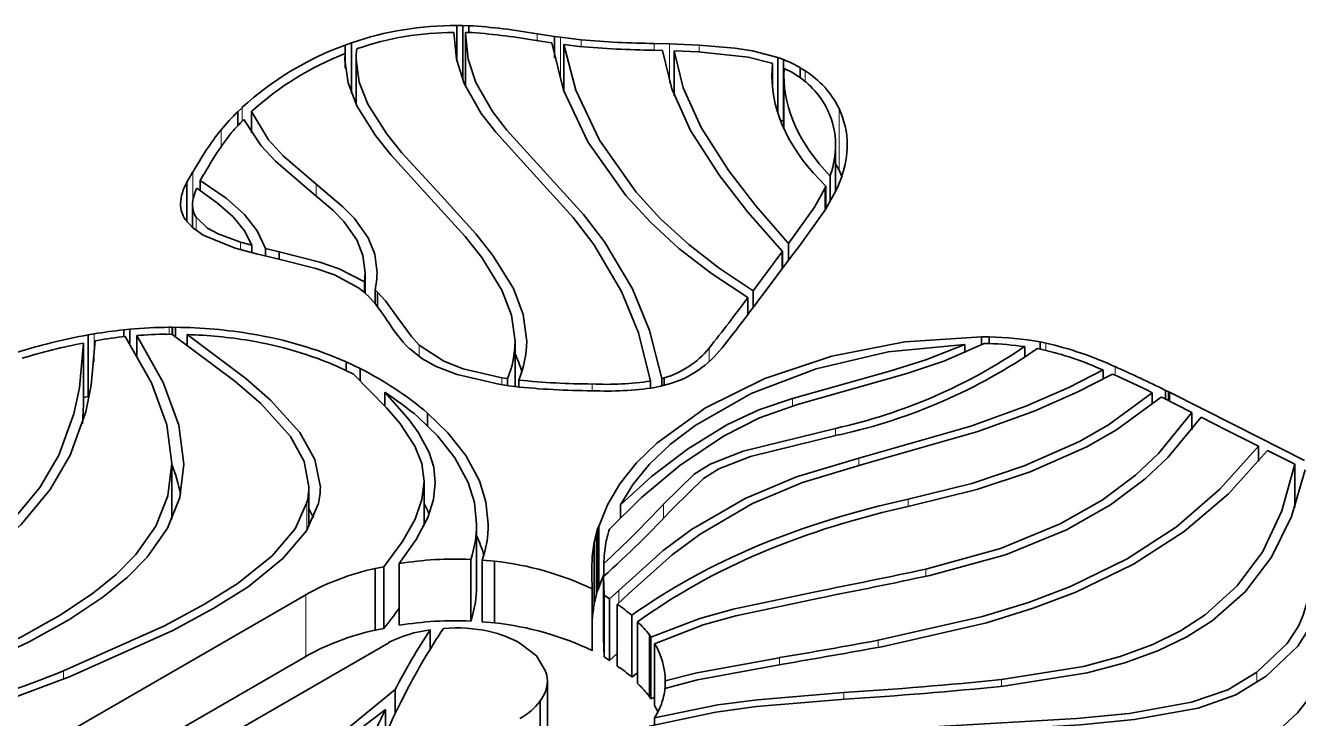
# Model space of a CAD drawing. Extents: x 145 to 857, y 42 to 790.
# Drawn here: x 713.95 to 722.38, y 627.24 to 631.83 of the extents above; entities that cross this region are included whole.
import ezdxf

# ---------------------------------------------------------------- set-up
doc = ezdxf.new("R2010")
doc.units = 0

msp = doc.modelspace()

# ---------------------------------------------------------------- linework, layer by layer
at = {"color": 7, "lineweight": 35, "ltscale": 0.000212097}
msp.add_line((716.7866, 631.7853), (716.7866, 631.7769), dxfattribs=at)
at = {"color": 7, "lineweight": 35, "ltscale": 0.000962928}
msp.add_line((716.8455, 631.8307), (716.8069, 631.8313), dxfattribs=at)
at = {"color": 7, "lineweight": 35, "ltscale": 0.005893}
msp.add_line((716.8069, 631.8313), (716.8069, 631.5956), dxfattribs=at)
at = {"color": 7, "lineweight": 35, "ltscale": 0.001023}
msp.add_line((716.8864, 631.8297), (716.8455, 631.8307), dxfattribs=at)
at = {"color": 7, "lineweight": 35, "ltscale": 0.008966}
msp.add_line((716.8455, 631.8307), (716.8455, 631.4721), dxfattribs=at)
at = {"color": 7, "lineweight": 35, "ltscale": 0.000433481}
msp.add_line((716.8638, 631.7857), (716.8811, 631.7853), dxfattribs=at)
at = {"color": 7, "lineweight": 35, "ltscale": 0.000164795}
msp.add_line((716.8638, 631.7791), (716.8638, 631.7857), dxfattribs=at)
at = {"color": 7, "lineweight": 35, "ltscale": 0.008746}
msp.add_line((716.8638, 631.7791), (716.8638, 631.4293), dxfattribs=at)
at = {"color": 7, "lineweight": 35, "ltscale": 0.001118}
msp.add_line((716.8864, 631.8297), (716.8864, 631.7849), dxfattribs=at)
at = {"color": 7, "lineweight": 35, "ltscale": 0.002914}
msp.add_line((717.4531, 631.7594), (717.3379, 631.777), dxfattribs=at)
at = {"color": 7, "lineweight": 13, "ltscale": 0.001152}
msp.add_line((717.3379, 631.777), (717.3379, 631.7309), dxfattribs=at)
at = {"color": 7, "lineweight": 35, "ltscale": 0.000979915}
msp.add_line((717.4919, 631.754), (717.4531, 631.7594), dxfattribs=at)
at = {"color": 7, "lineweight": 35, "ltscale": 0.003603}
msp.add_line((717.4531, 631.7594), (717.4531, 631.6153), dxfattribs=at)
at = {"color": 7, "lineweight": 35, "ltscale": 0.00348}
msp.add_line((717.6301, 631.7366), (717.4919, 631.754), dxfattribs=at)
at = {"color": 7, "lineweight": 13, "ltscale": 0.007141}
msp.add_line((717.4919, 631.754), (717.4919, 631.4683), dxfattribs=at)
at = {"color": 7, "lineweight": 35, "ltscale": 0.001064}
msp.add_line((716.1082, 631.7162), (716.0681, 631.7018), dxfattribs=at)
at = {"color": 7, "lineweight": 35, "ltscale": 0.003853}
msp.add_line((716.0681, 631.7018), (716.0681, 631.5477), dxfattribs=at)
at = {"color": 7, "lineweight": 35, "ltscale": 0.008353}
msp.add_line((716.1082, 631.7162), (716.1082, 631.3821), dxfattribs=at)
at = {"color": 7, "lineweight": 35, "ltscale": 9.21737e-05}
msp.add_line((716.1447, 631.677), (716.1481, 631.6782), dxfattribs=at)
at = {"color": 7, "lineweight": 35, "ltscale": 0.002944}
msp.add_line((717.3181, 631.734), (717.4344, 631.7162), dxfattribs=at)
at = {"color": 7, "lineweight": 35, "ltscale": 2.61188e-05}
msp.add_line((717.4344, 631.7162), (717.4355, 631.7161), dxfattribs=at)
at = {"color": 7, "lineweight": 35, "ltscale": 0.002556}
for p, q in [((717.515, 631.7056), (717.6165, 631.6927)), ((717.8688, 627.9998), (717.9438, 628.0692))]:
    msp.add_line(p, q, dxfattribs=at)
at = {"color": 7, "lineweight": 35, "ltscale": 0.007637}
msp.add_line((717.515, 631.7056), (717.515, 631.4001), dxfattribs=at)
at = {"color": 7, "lineweight": 13, "ltscale": 0.001128}
msp.add_line((717.6301, 631.7366), (717.6301, 631.6915), dxfattribs=at)
at = {"color": 7, "lineweight": 35, "ltscale": 0.00145}
msp.add_line((718.1101, 631.6675), (718.1681, 631.666), dxfattribs=at)
at = {"color": 7, "lineweight": 35, "ltscale": 0.002552}
msp.add_line((718.2155, 631.7092), (718.1134, 631.7119), dxfattribs=at)
at = {"color": 7, "lineweight": 13, "ltscale": 0.001112}
for p, q in [((718.1134, 631.7119), (718.1134, 631.6674)), ((718.4112, 631.7015), (718.4112, 631.657))]:
    msp.add_line(p, q, dxfattribs=at)
at = {"color": 7, "lineweight": 35, "ltscale": 0.004897}
msp.add_line((718.4112, 631.7015), (718.2155, 631.7092), dxfattribs=at)
at = {"color": 7, "lineweight": 13, "ltscale": 0.006424}
msp.add_line((718.2155, 631.7092), (718.2155, 631.4523), dxfattribs=at)
at = {"color": 7, "lineweight": 35, "ltscale": 0.001037}
msp.add_line((716.0667, 631.6456), (716.0651, 631.6042), dxfattribs=at)
at = {"color": 7, "lineweight": 35, "ltscale": 0.002025}
msp.add_line((716.0667, 631.6456), (716.0667, 631.5646), dxfattribs=at)
at = {"color": 7, "lineweight": 35, "ltscale": 0.00739}
msp.add_line((716.1396, 631.6052), (716.1396, 631.3096), dxfattribs=at)
at = {"color": 7, "lineweight": 35, "ltscale": 0.003957}
msp.add_line((718.2457, 631.6636), (718.4039, 631.6574), dxfattribs=at)
at = {"color": 7, "lineweight": 35, "ltscale": 0.007425}
msp.add_line((718.2457, 631.6636), (718.2457, 631.3666), dxfattribs=at)
at = {"color": 7, "lineweight": 35, "ltscale": 0.000130371}
msp.add_line((718.8911, 631.5815), (718.896, 631.5797), dxfattribs=at)
at = {"color": 7, "lineweight": 35, "ltscale": 0.001983}
msp.add_line((718.896, 631.5797), (718.892, 631.5004), dxfattribs=at)
at = {"color": 7, "lineweight": 35, "ltscale": 0.003955}
msp.add_line((718.896, 631.5797), (718.896, 631.4214), dxfattribs=at)
at = {"color": 7, "lineweight": 35, "ltscale": 0.001004}
msp.add_line((718.9693, 631.6052), (718.9316, 631.6192), dxfattribs=at)
at = {"color": 7, "lineweight": 35, "ltscale": 0.00919}
msp.add_line((718.9316, 631.6192), (718.9316, 631.2516), dxfattribs=at)
at = {"color": 7, "lineweight": 35, "ltscale": 0.010207}
for p, q in [((718.9693, 631.6052), (718.9693, 631.197)), ((714.3351, 629.7297), (714.3351, 629.3214)), ((716.9377, 628.53), (716.9377, 628.1218)), ((717.7363, 628.4931), (717.7363, 628.0848)), ((717.7451, 628.5132), (717.7451, 628.1049)), ((717.7457, 628.5141), (717.7457, 628.1058)), ((716.8988, 628.2974), (716.8988, 627.8891)), ((716.2657, 628.2379), (716.2657, 627.8296)), ((716.4258, 628.2693), (716.4258, 627.8611)), ((716.9752, 628.2921), (716.9752, 627.8838)), ((717.7775, 628.1841), (717.7775, 627.7759)), ((717.7033, 628.101), (717.7033, 627.6927)), ((717.7817, 628.0614), (717.7817, 627.6531)), ((717.8688, 627.9998), (717.8688, 627.5916)), ((718.0034, 627.8846), (718.0034, 627.4763)), ((718.082, 627.7977), (718.082, 627.3894)), ((718.0905, 627.7833), (718.0905, 627.3751)), ((718.1163, 627.7393), (718.1163, 627.3311)), ((717.4062, 627.494), (717.4062, 627.0858))]:
    msp.add_line(p, q, dxfattribs=at)
at = {"color": 7, "lineweight": 35, "ltscale": 0.001107}
msp.add_line((718.972, 631.5015), (718.9733, 631.5458), dxfattribs=at)
at = {"color": 7, "lineweight": 35, "ltscale": 0.008836}
msp.add_line((718.972, 631.5015), (718.972, 631.1481), dxfattribs=at)
at = {"color": 7, "lineweight": 35, "ltscale": 0.001412}
msp.add_line((718.9733, 631.5458), (719.0242, 631.5213), dxfattribs=at)
at = {"color": 7, "lineweight": 35, "ltscale": 0.000898174}
msp.add_line((719.0242, 631.5213), (719.0548, 631.5024), dxfattribs=at)
at = {"color": 7, "lineweight": 35, "ltscale": 5.41848e-05}
msp.add_line((719.0807, 631.5515), (719.0789, 631.5526), dxfattribs=at)
at = {"color": 7, "lineweight": 13, "ltscale": 0.001663}
msp.add_line((719.0789, 631.5526), (719.0789, 631.4861), dxfattribs=at)
at = {"color": 7, "lineweight": 35, "ltscale": 0.000941358}
msp.add_line((719.1128, 631.5317), (719.0807, 631.5515), dxfattribs=at)
at = {"color": 7, "lineweight": 35, "ltscale": 0.001668}
msp.add_line((719.0807, 631.5515), (719.0807, 631.4847), dxfattribs=at)
at = {"color": 7, "lineweight": 13, "ltscale": 0.001791}
msp.add_line((719.1128, 631.5317), (719.1128, 631.46), dxfattribs=at)
at = {"color": 7, "lineweight": 35, "ltscale": 0.000991822}
msp.add_line((715.3844, 631.2871), (715.3557, 631.2597), dxfattribs=at)
at = {"color": 7, "lineweight": 35, "ltscale": 0.002316}
msp.add_line((715.3557, 631.2597), (715.3557, 631.1671), dxfattribs=at)
at = {"color": 7, "lineweight": 13, "ltscale": 0.002245}
msp.add_line((715.3844, 631.2871), (715.3844, 631.1973), dxfattribs=at)
at = {"color": 7, "lineweight": 35, "ltscale": 0.000105826}
msp.add_line((715.4471, 631.2609), (715.4502, 631.2637), dxfattribs=at)
at = {"color": 7, "lineweight": 35, "ltscale": 0.003517}
msp.add_line((715.4471, 631.2609), (715.4471, 631.1202), dxfattribs=at)
at = {"color": 7, "lineweight": 13, "ltscale": 0.010207}
msp.add_line((719.3372, 631.2812), (719.3372, 630.8729), dxfattribs=at)
at = {"color": 7, "lineweight": 35, "ltscale": 0.000564884}
msp.add_line((718.9693, 631.197), (718.9481, 631.2048), dxfattribs=at)
at = {"color": 7, "lineweight": 13, "ltscale": 0.002791}
msp.add_line((715.246, 631.1408), (715.246, 631.0292), dxfattribs=at)
at = {"color": 7, "lineweight": 35, "ltscale": 0.007709}
msp.add_line((719.3141, 631.0423), (719.3141, 630.7339), dxfattribs=at)
at = {"color": 7, "lineweight": 35, "ltscale": 0.001229}
msp.add_line((719.3372, 630.8729), (719.3142, 630.9164), dxfattribs=at)
at = {"color": 7, "lineweight": 35, "ltscale": 0.001972}
msp.add_line((715.0597, 630.8619), (715.0198, 630.7939), dxfattribs=at)
at = {"color": 7, "lineweight": 13, "ltscale": 0.004626}
msp.add_line((715.0597, 630.8619), (715.0597, 630.6769), dxfattribs=at)
at = {"color": 7, "lineweight": 35, "ltscale": 0.001204}
msp.add_line((715.108, 630.806), (715.1323, 630.8476), dxfattribs=at)
at = {"color": 7, "lineweight": 35, "ltscale": 0.000266994}
msp.add_line((719.2811, 630.8446), (719.2774, 630.8346), dxfattribs=at)
at = {"color": 7, "lineweight": 35, "ltscale": 0.004265}
msp.add_line((719.2774, 630.8346), (719.2774, 630.664), dxfattribs=at)
at = {"color": 7, "lineweight": 13, "ltscale": 0.004352}
msp.add_line((719.2811, 630.8446), (719.2811, 630.6705), dxfattribs=at)
at = {"color": 7, "lineweight": 35, "ltscale": 0.001753}
for p, q in [((719.3322, 630.7709), (719.3568, 630.8365)), ((715.0214, 629.7857), (715.0214, 629.7156))]:
    msp.add_line(p, q, dxfattribs=at)
at = {"color": 7, "lineweight": 35, "ltscale": 0.001148}
msp.add_line((719.3552, 630.8307), (719.3372, 630.8729), dxfattribs=at)
at = {"color": 7, "lineweight": 35, "ltscale": 0.006575}
msp.add_line((715.0198, 630.7939), (715.0198, 630.5309), dxfattribs=at)
at = {"color": 7, "lineweight": 35, "ltscale": 0.0017}
msp.add_line((715.108, 630.806), (715.108, 630.738), dxfattribs=at)
at = {"color": 7, "lineweight": 13, "ltscale": 0.001917}
msp.add_line((715.8753, 630.7803), (715.8753, 630.7037), dxfattribs=at)
at = {"color": 7, "lineweight": 35, "ltscale": 0.000403332}
msp.add_line((719.2504, 630.7667), (719.2433, 630.7522), dxfattribs=at)
at = {"color": 7, "lineweight": 13, "ltscale": 0.00361}
msp.add_line((719.2433, 630.7522), (719.2433, 630.6078), dxfattribs=at)
at = {"color": 7, "lineweight": 35, "ltscale": 0.003694}
msp.add_line((719.2504, 630.7667), (719.2504, 630.619), dxfattribs=at)
at = {"color": 7, "lineweight": 35, "ltscale": 0.000842867}
msp.add_line((719.3176, 630.7405), (719.3322, 630.7709), dxfattribs=at)
at = {"color": 7, "lineweight": 35, "ltscale": 0.003763}
msp.add_line((715.0568, 630.6434), (715.0568, 630.4929), dxfattribs=at)
at = {"color": 7, "lineweight": 13, "ltscale": 0.002219}
msp.add_line((715.08, 630.5631), (715.08, 630.4744), dxfattribs=at)
at = {"color": 7, "lineweight": 35, "ltscale": 0.003669}
msp.add_line((715.3386, 630.3577), (715.4805, 630.3204), dxfattribs=at)
at = {"color": 7, "lineweight": 35, "ltscale": 0.001979}
msp.add_line((715.4499, 630.3773), (715.3734, 630.3975), dxfattribs=at)
at = {"color": 7, "lineweight": 13, "ltscale": 0.001239}
for p, q in [((715.3734, 630.3975), (715.3734, 630.3479)), ((719.0291, 629.3627), (719.0291, 629.3132))]:
    msp.add_line(p, q, dxfattribs=at)
at = {"color": 7, "lineweight": 35, "ltscale": 0.001237}
msp.add_line((715.4499, 630.3773), (715.4499, 630.3278), dxfattribs=at)
at = {"color": 7, "lineweight": 35, "ltscale": 0.00311}
msp.add_line((715.4805, 630.3204), (715.6017, 630.2922), dxfattribs=at)
at = {"color": 7, "lineweight": 35, "ltscale": 0.002348}
msp.add_line((715.6302, 630.3334), (715.5388, 630.3548), dxfattribs=at)
at = {"color": 7, "lineweight": 35, "ltscale": 0.001199}
msp.add_line((715.5388, 630.3548), (715.5388, 630.3068), dxfattribs=at)
at = {"color": 7, "lineweight": 35, "ltscale": 0.001193}
for p, q in [((715.6302, 630.3334), (715.6302, 630.2856)), ((718.116, 627.2497), (718.116, 627.202))]:
    msp.add_line(p, q, dxfattribs=at)
at = {"color": 7, "lineweight": 35, "ltscale": 0.007972}
msp.add_line((718.9589, 630.3312), (718.7678, 630.0759), dxfattribs=at)
at = {"color": 7, "lineweight": 35, "ltscale": 0.000142529}
msp.add_line((718.9624, 630.3357), (718.9589, 630.3312), dxfattribs=at)
at = {"color": 7, "lineweight": 13, "ltscale": 0.002783}
msp.add_line((718.9589, 630.3312), (718.9589, 630.2198), dxfattribs=at)
at = {"color": 7, "lineweight": 35, "ltscale": 0.002782}
msp.add_line((718.9624, 630.3357), (718.9624, 630.2244), dxfattribs=at)
at = {"color": 7, "lineweight": 35, "ltscale": 0.00278}
msp.add_line((719.0021, 630.3883), (719.0021, 630.2771), dxfattribs=at)
at = {"color": 7, "lineweight": 35, "ltscale": 0.00168}
msp.add_line((719.0295, 630.3134), (719.0699, 630.3671), dxfattribs=at)
at = {"color": 7, "lineweight": 35, "ltscale": 0.008692}
msp.add_line((718.8212, 630.035), (719.0295, 630.3134), dxfattribs=at)
at = {"color": 7, "lineweight": 35, "ltscale": 0.001529}
msp.add_line((716.1993, 630.1952), (716.1957, 630.1342), dxfattribs=at)
at = {"color": 7, "lineweight": 35, "ltscale": 0.003416}
msp.add_line((716.1993, 630.1952), (716.1993, 630.0585), dxfattribs=at)
at = {"color": 7, "lineweight": 35, "ltscale": 0.000906822}
msp.add_line((716.1549, 630.0951), (716.1835, 630.0728), dxfattribs=at)
at = {"color": 7, "lineweight": 35, "ltscale": 0.001094}
msp.add_line((716.1835, 630.0728), (716.2159, 630.0434), dxfattribs=at)
at = {"color": 7, "lineweight": 35, "ltscale": 0.00181}
msp.add_line((716.1957, 630.1342), (716.1957, 630.0618), dxfattribs=at)
at = {"color": 7, "lineweight": 35, "ltscale": 0.000508795}
msp.add_line((716.2814, 630.0668), (716.2663, 630.0805), dxfattribs=at)
at = {"color": 7, "lineweight": 35, "ltscale": 0.002303}
msp.add_line((716.2663, 630.0805), (716.2663, 629.9884), dxfattribs=at)
at = {"color": 7, "lineweight": 35, "ltscale": 0.002435}
msp.add_line((716.2814, 630.0668), (716.2814, 629.9694), dxfattribs=at)
at = {"color": 7, "lineweight": 35, "ltscale": 0.002797}
msp.add_line((718.7678, 630.0759), (718.7678, 629.9641), dxfattribs=at)
at = {"color": 7, "lineweight": 35, "ltscale": 0.002792}
msp.add_line((718.734, 630.0309), (718.734, 629.9192), dxfattribs=at)
at = {"color": 7, "lineweight": 35, "ltscale": 0.000686344}
msp.add_line((718.8046, 630.0131), (718.8212, 630.035), dxfattribs=at)
at = {"color": 7, "lineweight": 35, "ltscale": 0.001001}
msp.add_line((714.6406, 629.8205), (714.6007, 629.8167), dxfattribs=at)
at = {"color": 7, "lineweight": 35, "ltscale": 0.001132}
msp.add_line((714.6007, 629.8167), (714.6007, 629.7714), dxfattribs=at)
at = {"color": 7, "lineweight": 35, "ltscale": 0.002354}
msp.add_line((714.6406, 629.8205), (714.6406, 629.7263), dxfattribs=at)
at = {"color": 7, "lineweight": 35, "ltscale": 0.000505075}
msp.add_line((714.9214, 629.8336), (714.9012, 629.8334), dxfattribs=at)
at = {"color": 7, "lineweight": 13, "ltscale": 0.00118}
msp.add_line((714.9012, 629.8334), (714.9012, 629.7863), dxfattribs=at)
at = {"color": 7, "lineweight": 35, "ltscale": 5.09972e-05}
msp.add_line((714.923, 629.8323), (714.9214, 629.8336), dxfattribs=at)
at = {"color": 7, "lineweight": 35, "ltscale": 0.001172}
for p, q in [((714.9214, 629.8336), (714.9214, 629.7867)), ((718.1382, 627.2896), (718.1163, 627.3311))]:
    msp.add_line(p, q, dxfattribs=at)
at = {"color": 7, "lineweight": 35, "ltscale": 0.000536732}
msp.add_line((714.9445, 629.8337), (714.923, 629.8323), dxfattribs=at)
at = {"color": 7, "lineweight": 35, "ltscale": 0.001166}
msp.add_line((714.923, 629.8323), (714.923, 629.7856), dxfattribs=at)
at = {"color": 7, "lineweight": 35, "ltscale": 0.001582}
msp.add_line((714.9445, 629.8337), (714.9445, 629.7704), dxfattribs=at)
at = {"color": 7, "lineweight": 35, "ltscale": 0.000995137}
msp.add_line((714.4043, 629.7899), (714.3651, 629.7832), dxfattribs=at)
at = {"color": 7, "lineweight": 35, "ltscale": 0.010205}
for p, q in [((714.3651, 629.7832), (714.3651, 629.375)), ((717.7169, 628.4102), (717.7169, 628.002)), ((716.3241, 628.2493), (716.3241, 627.8411)), ((717.0562, 628.2864), (717.0562, 627.8782)), ((717.8173, 628.0362), (717.8173, 627.628)), ((717.9648, 627.9272), (717.9648, 627.519)), ((717.3588, 627.3607), (717.3588, 626.9525))]:
    msp.add_line(p, q, dxfattribs=at)
at = {"color": 7, "lineweight": 13, "ltscale": 0.004607}
msp.add_line((714.4043, 629.7899), (714.4043, 629.6056), dxfattribs=at)
at = {"color": 7, "lineweight": 35, "ltscale": 0.000331126}
msp.add_line((714.4129, 629.7451), (714.426, 629.7473), dxfattribs=at)
at = {"color": 7, "lineweight": 35, "ltscale": 0.003267}
msp.add_line((714.6885, 629.7786), (714.6885, 629.6479), dxfattribs=at)
at = {"color": 7, "lineweight": 35, "ltscale": 0.000136785}
msp.add_line((714.8822, 629.7887), (714.8865, 629.7853), dxfattribs=at)
at = {"color": 7, "lineweight": 35, "ltscale": 0.000844075}
msp.add_line((714.8865, 629.7853), (714.9202, 629.7875), dxfattribs=at)
at = {"color": 7, "lineweight": 35, "ltscale": 0.007494}
msp.add_line((717.1918, 629.7413), (717.1918, 629.4416), dxfattribs=at)
at = {"color": 7, "lineweight": 35, "ltscale": 0.001276}
msp.add_line((720.3313, 629.77), (720.2803, 629.7706), dxfattribs=at)
at = {"color": 7, "lineweight": 35, "ltscale": 0.001357}
msp.add_line((720.2803, 629.7706), (720.2803, 629.7163), dxfattribs=at)
at = {"color": 7, "lineweight": 35, "ltscale": 0.000762994}
msp.add_line((720.2985, 629.726), (720.329, 629.7256), dxfattribs=at)
at = {"color": 7, "lineweight": 35, "ltscale": 0.001111}
msp.add_line((720.3313, 629.77), (720.3313, 629.7255), dxfattribs=at)
at = {"color": 7, "lineweight": 35, "ltscale": 0.000998686}
msp.add_line((720.7072, 629.7281), (720.6681, 629.7365), dxfattribs=at)
at = {"color": 7, "lineweight": 35, "ltscale": 0.001183}
msp.add_line((720.6681, 629.7365), (720.6681, 629.6892), dxfattribs=at)
at = {"color": 7, "lineweight": 13, "ltscale": 0.001189}
for p, q in [((720.7072, 629.7281), (720.7072, 629.6806)), ((719.3141, 629.1644), (719.3141, 629.1168)), ((719.9122, 628.2335), (719.9122, 628.1859))]:
    msp.add_line(p, q, dxfattribs=at)
at = {"color": 7, "lineweight": 13, "ltscale": 0.001907}
msp.add_line((716.5579, 629.7156), (716.5579, 629.6393), dxfattribs=at)
at = {"color": 7, "lineweight": 13, "ltscale": 0.002248}
msp.add_line((718.4763, 629.6952), (718.4763, 629.6053), dxfattribs=at)
at = {"color": 7, "lineweight": 35, "ltscale": 0.001404}
msp.add_line((720.169, 629.7197), (720.169, 629.6636), dxfattribs=at)
at = {"color": 7, "lineweight": 35, "ltscale": 0.001703}
msp.add_line((720.5665, 629.7056), (720.5665, 629.6375), dxfattribs=at)
at = {"color": 7, "lineweight": 35, "ltscale": 0.000752722}
msp.add_line((720.6509, 629.6929), (720.6804, 629.6865), dxfattribs=at)
at = {"color": 7, "lineweight": 35, "ltscale": 0.002563}
msp.add_line((716.0252, 629.5704), (716.1179, 629.5266), dxfattribs=at)
at = {"color": 7, "lineweight": 35, "ltscale": 0.002598}
msp.add_line((716.1671, 629.5607), (716.0732, 629.6052), dxfattribs=at)
at = {"color": 7, "lineweight": 35, "ltscale": 0.001437}
msp.add_line((716.0732, 629.6052), (716.0732, 629.5477), dxfattribs=at)
at = {"color": 7, "lineweight": 35, "ltscale": 0.002022}
msp.add_line((716.1671, 629.5607), (716.1671, 629.4798), dxfattribs=at)
at = {"color": 7, "lineweight": 13, "ltscale": 0.001416}
msp.add_line((721.1649, 629.5733), (721.1649, 629.5167), dxfattribs=at)
at = {"color": 7, "lineweight": 35, "ltscale": 0.000140265}
msp.add_line((716.1179, 629.5266), (716.1227, 629.5237), dxfattribs=at)
at = {"color": 7, "lineweight": 35, "ltscale": 0.000949921}
msp.add_line((717.1417, 629.4937), (717.1041, 629.4991), dxfattribs=at)
at = {"color": 7, "lineweight": 13, "ltscale": 0.001151}
msp.add_line((717.1041, 629.4991), (717.1041, 629.4531), dxfattribs=at)
at = {"color": 7, "lineweight": 35, "ltscale": 0.001147}
msp.add_line((717.1417, 629.4937), (717.1417, 629.4478), dxfattribs=at)
at = {"color": 7, "lineweight": 35, "ltscale": 0.001135}
msp.add_line((717.2168, 629.4844), (717.2168, 629.439), dxfattribs=at)
at = {"color": 7, "lineweight": 35, "ltscale": 0.001146}
msp.add_line((718.0893, 629.4778), (718.0893, 629.4319), dxfattribs=at)
at = {"color": 7, "lineweight": 35, "ltscale": 0.000416364}
msp.add_line((718.1794, 629.4983), (718.1633, 629.4941), dxfattribs=at)
at = {"color": 7, "lineweight": 35, "ltscale": 0.001222}
msp.add_line((718.1633, 629.4941), (718.1633, 629.4452), dxfattribs=at)
at = {"color": 7, "lineweight": 35, "ltscale": 0.001227}
msp.add_line((718.1794, 629.4983), (718.1794, 629.4492), dxfattribs=at)
at = {"color": 7, "lineweight": 35, "ltscale": 0.001526}
msp.add_line((721.0848, 629.5514), (721.0848, 629.4904), dxfattribs=at)
at = {"color": 7, "lineweight": 35, "ltscale": 0.002251}
msp.add_line((716.3301, 629.4033), (716.3301, 629.3132), dxfattribs=at)
at = {"color": 7, "lineweight": 35, "ltscale": 0.001702}
msp.add_line((717.0836, 629.4563), (717.1509, 629.4465), dxfattribs=at)
at = {"color": 7, "lineweight": 35, "ltscale": 0.000931551}
msp.add_line((717.1509, 629.4465), (717.1879, 629.442), dxfattribs=at)
at = {"color": 7, "lineweight": 13, "ltscale": 0.001115}
for p, q in [((717.7034, 629.4578), (717.7034, 629.4131)), ((719.3679, 627.4156), (719.3679, 627.371))]:
    msp.add_line(p, q, dxfattribs=at)
at = {"color": 7, "lineweight": 35, "ltscale": 0.001}
msp.add_line((718.1168, 629.436), (718.1561, 629.4435), dxfattribs=at)
at = {"color": 7, "lineweight": 35, "ltscale": 0.001521}
msp.add_line((718.1561, 629.4435), (718.215, 629.4589), dxfattribs=at)
at = {"color": 7, "lineweight": 35, "ltscale": 0.001932}
msp.add_line((721.4113, 629.4008), (721.4113, 629.3235), dxfattribs=at)
at = {"color": 7, "lineweight": 35, "ltscale": 0.000582784}
msp.add_line((721.5203, 629.4059), (721.4994, 629.4162), dxfattribs=at)
at = {"color": 7, "lineweight": 35, "ltscale": 0.001466}
msp.add_line((721.4994, 629.4162), (721.4994, 629.3575), dxfattribs=at)
at = {"color": 7, "lineweight": 35, "ltscale": 0.000139691}
msp.add_line((721.5246, 629.4035), (721.5194, 629.4056), dxfattribs=at)
at = {"color": 7, "lineweight": 35, "ltscale": 0.001451}
msp.add_line((721.5194, 629.4056), (721.5194, 629.3475), dxfattribs=at)
at = {"color": 7, "lineweight": 35, "ltscale": 0.01215}
msp.add_line((721.9587, 629.1849), (721.5246, 629.4035), dxfattribs=at)
at = {"color": 7, "lineweight": 35, "ltscale": 0.001465}
msp.add_line((721.5246, 629.4035), (721.5246, 629.3449), dxfattribs=at)
at = {"color": 7, "lineweight": 35, "ltscale": 0.00316}
msp.add_line((714.3351, 629.3214), (714.3273, 629.1953), dxfattribs=at)
at = {"color": 7, "lineweight": 35, "ltscale": 0.000761689}
msp.add_line((714.3651, 629.375), (714.3351, 629.3695), dxfattribs=at)
at = {"color": 7, "lineweight": 35, "ltscale": 0.000229846}
msp.add_line((721.4697, 629.3713), (721.4783, 629.368), dxfattribs=at)
at = {"color": 7, "lineweight": 35, "ltscale": 0.005451}
msp.add_line((721.4783, 629.368), (721.673, 629.2699), dxfattribs=at)
at = {"color": 7, "lineweight": 35, "ltscale": 0.002074}
msp.add_line((716.613, 629.2654), (716.613, 629.1824), dxfattribs=at)
at = {"color": 7, "lineweight": 35, "ltscale": 0.00285}
msp.add_line((721.673, 629.2699), (721.673, 629.1559), dxfattribs=at)
at = {"color": 7, "lineweight": 35, "ltscale": 0.004865}
msp.add_line((721.734, 629.2392), (721.9078, 629.1516), dxfattribs=at)
at = {"color": 7, "lineweight": 35, "ltscale": 0.005773}
msp.add_line((721.9078, 629.1516), (722.114, 629.0477), dxfattribs=at)
at = {"color": 7, "lineweight": 35, "ltscale": 0.012901}
msp.add_line((722.4196, 628.9529), (721.9587, 629.1849), dxfattribs=at)
at = {"color": 7, "lineweight": 13, "ltscale": 0.001213}
msp.add_line((719.4681, 628.9683), (719.4681, 628.9198), dxfattribs=at)
at = {"color": 7, "lineweight": 35, "ltscale": 0.002582}
msp.add_line((722.114, 629.0477), (722.114, 628.9445), dxfattribs=at)
at = {"color": 7, "lineweight": 35, "ltscale": 0.005043}
msp.add_line((722.1738, 629.0176), (722.3539, 628.9269), dxfattribs=at)
at = {"color": 7, "lineweight": 35, "ltscale": 0.009224}
msp.add_line((714.9206, 628.9326), (714.9206, 628.5636), dxfattribs=at)
at = {"color": 7, "lineweight": 35, "ltscale": 0.007172}
msp.add_line((722.3539, 628.9269), (722.3539, 628.6401), dxfattribs=at)
at = {"color": 7, "lineweight": 35, "ltscale": 0.007262}
msp.add_line((716.5901, 628.8129), (716.5901, 628.5225), dxfattribs=at)
at = {"color": 7, "lineweight": 35, "ltscale": 0.00663}
msp.add_line((715.8264, 628.7779), (715.8264, 628.5127), dxfattribs=at)
at = {"color": 7, "lineweight": 13, "ltscale": 0.004552}
msp.add_line((715.8141, 628.6744), (715.8141, 628.4924), dxfattribs=at)
at = {"color": 7, "lineweight": 35, "ltscale": 0.001745}
msp.add_line((715.8575, 628.5728), (715.8264, 628.6353), dxfattribs=at)
at = {"color": 7, "lineweight": 35, "ltscale": 0.00218}
msp.add_line((717.8894, 628.6588), (717.8894, 628.5716), dxfattribs=at)
at = {"color": 7, "lineweight": 13, "ltscale": 0.002321}
msp.add_line((718.1748, 628.6624), (718.1748, 628.5696), dxfattribs=at)
at = {"color": 7, "lineweight": 13, "ltscale": 0.001192}
msp.add_line((719.7947, 628.6951), (719.7947, 628.6474), dxfattribs=at)
at = {"color": 7, "lineweight": 35, "ltscale": 0.001433}
for p, q in [((717.7295, 628.4661), (717.7169, 628.4102)), ((717.7295, 628.0579), (717.7169, 628.002))]:
    msp.add_line(p, q, dxfattribs=at)
at = {"color": 7, "lineweight": 35, "ltscale": 0.000697233}
msp.add_line((717.7363, 628.4931), (717.7295, 628.4661), dxfattribs=at)
at = {"color": 7, "lineweight": 13, "ltscale": 0.010205}
for p, q in [((717.7295, 628.4661), (717.7295, 628.0579)), ((715.8058, 628.063), (715.8058, 627.6548))]:
    msp.add_line(p, q, dxfattribs=at)
at = {"color": 7, "lineweight": 35, "ltscale": 0.000547384}
for p, q in [((717.7451, 628.5132), (717.7363, 628.4931)), ((717.7451, 628.1049), (717.7363, 628.0848))]:
    msp.add_line(p, q, dxfattribs=at)
at = {"color": 7, "lineweight": 35, "ltscale": 2.75082e-05}
msp.add_line((717.7457, 628.5141), (717.7451, 628.5132), dxfattribs=at)
at = {"color": 7, "lineweight": 35, "ltscale": 0.000703152}
msp.add_line((717.8056, 628.4594), (717.8124, 628.4867), dxfattribs=at)
at = {"color": 7, "lineweight": 35, "ltscale": 0.000269113}
msp.add_line((717.8124, 628.4867), (717.8168, 628.4965), dxfattribs=at)
at = {"color": 7, "lineweight": 35, "ltscale": 0.001488}
for p, q in [((716.3241, 628.2493), (716.2657, 628.2379)), ((716.3241, 627.8411), (716.2657, 627.8296))]:
    msp.add_line(p, q, dxfattribs=at)
at = {"color": 7, "lineweight": 35, "ltscale": 0.00203}
for p, q in [((717.0562, 628.2864), (716.9752, 628.2921)), ((717.0562, 627.8782), (716.9752, 627.8838))]:
    msp.add_line(p, q, dxfattribs=at)
at = {"color": 7, "lineweight": 35, "ltscale": 0.000421154}
msp.add_line((717.6999, 628.2128), (717.7, 628.1959), dxfattribs=at)
at = {"color": 7, "lineweight": 35, "ltscale": 0.002092}
msp.add_line((717.7792, 628.2693), (717.7792, 628.1857), dxfattribs=at)
at = {"color": 7, "lineweight": 35, "ltscale": 0.002374}
msp.add_line((717.7, 628.1959), (717.7033, 628.101), dxfattribs=at)
at = {"color": 7, "lineweight": 35, "ltscale": 0.00307}
for p, q in [((717.7817, 628.0614), (717.7775, 628.1841)), ((717.7817, 627.6531), (717.7775, 627.7759))]:
    msp.add_line(p, q, dxfattribs=at)
at = {"color": 7, "lineweight": 35, "ltscale": 0.061499}
for p, q in [((715.8058, 628.063), (713.6755, 626.8331)), ((715.8058, 627.6548), (713.6755, 626.4248))]:
    msp.add_line(p, q, dxfattribs=at)
at = {"color": 7, "lineweight": 35, "ltscale": 0.000695754}
msp.add_line((717.7363, 628.0848), (717.7295, 628.0579), dxfattribs=at)
at = {"color": 7, "lineweight": 35, "ltscale": 0.00109}
msp.add_line((717.8173, 628.0362), (717.7817, 628.0614), dxfattribs=at)
at = {"color": 7, "lineweight": 35, "ltscale": 0.002066}
msp.add_line((717.8781, 628.0922), (717.8173, 628.0362), dxfattribs=at)
at = {"color": 7, "lineweight": 13, "ltscale": 0.002097}
msp.add_line((717.8781, 628.0922), (717.8781, 628.0084), dxfattribs=at)
at = {"color": 7, "lineweight": 35, "ltscale": 0.00322}
msp.add_line((716.6293, 627.8311), (716.6293, 627.7023), dxfattribs=at)
at = {"color": 7, "lineweight": 35, "ltscale": 0.000415838}
for p, q in [((718.0905, 627.7833), (718.082, 627.7977)), ((718.0905, 627.3751), (718.082, 627.3894))]:
    msp.add_line(p, q, dxfattribs=at)
at = {"color": 7, "lineweight": 35, "ltscale": 0.0615}
msp.add_line((714.2249, 626.5159), (716.3553, 627.7458), dxfattribs=at)
at = {"color": 7, "lineweight": 13, "ltscale": 0.001163}
msp.add_line((719.596, 627.762), (719.596, 627.7155), dxfattribs=at)
at = {"color": 7, "lineweight": 35, "ltscale": 0.001089}
msp.add_line((717.8173, 627.628), (717.7817, 627.6531), dxfattribs=at)
at = {"color": 7, "lineweight": 35, "ltscale": 0.001734}
msp.add_line((717.8684, 627.6749), (717.8173, 627.628), dxfattribs=at)
at = {"color": 7, "lineweight": 13, "ltscale": 0.001161}
msp.add_line((718.9436, 627.647), (718.9436, 627.6005), dxfattribs=at)
at = {"color": 7, "lineweight": 13, "ltscale": 0.001341}
msp.add_line((714.2015, 627.5594), (714.2015, 627.5057), dxfattribs=at)
at = {"color": 7, "lineweight": 35, "ltscale": 0.00118}
msp.add_line((718.0034, 627.5461), (717.9648, 627.519), dxfattribs=at)
at = {"color": 7, "lineweight": 13, "ltscale": 0.001775}
msp.add_line((722.104, 627.5507), (722.104, 627.4797), dxfattribs=at)
at = {"color": 7, "lineweight": 35, "ltscale": 0.001248}
msp.add_line((718.1859, 627.4935), (718.1859, 627.4435), dxfattribs=at)
at = {"color": 7, "lineweight": 13, "ltscale": 0.001123}
msp.add_line((720.4138, 627.502), (720.4138, 627.457), dxfattribs=at)
at = {"color": 7, "lineweight": 35, "ltscale": 0.003993}
msp.add_line((716.3984, 627.4363), (716.3984, 627.2766), dxfattribs=at)
at = {"color": 7, "lineweight": 35, "ltscale": 0.001911}
msp.add_line((716.4363, 627.3535), (716.471, 627.4216), dxfattribs=at)
at = {"color": 7, "lineweight": 35, "ltscale": 0.000704477}
msp.add_line((718.1163, 627.3864), (718.0905, 627.3751), dxfattribs=at)
at = {"color": 7, "lineweight": 35, "ltscale": 0.004189}
msp.add_line((716.3341, 627.3049), (716.3341, 627.1373), dxfattribs=at)
at = {"color": 7, "lineweight": 35}
for points in [[(716.7866, 631.7853), (716.8042, 631.6081), (716.8559, 631.447), (716.9681, 631.2495), (717.0646, 631.1241), (717.2919, 630.8745)], [(717.3594, 630.8958), (717.1375, 631.1393), (717.0432, 631.2614), (716.9331, 631.4529), (716.882, 631.6085), (716.8638, 631.7791)], [(717.4355, 631.7161), (717.5138, 631.4039), (717.6744, 631.0609), (717.9258, 630.7054), (718.0886, 630.5284), (718.2773, 630.3551), (718.4918, 630.1888), (718.734, 630.0309)], [(718.7678, 630.0759), (718.5425, 630.2246), (718.3419, 630.3806), (718.1546, 630.5525), (717.9933, 630.7282), (717.7505, 631.0712), (717.5936, 631.4026), (717.515, 631.7056)], [(718.1681, 631.666), (718.2291, 631.4117), (718.3541, 631.1371), (718.5455, 630.8382), (718.7341, 630.5957), (718.9624, 630.3357)], [(718.9316, 631.6192), (718.7638, 631.6634), (718.647, 631.6818), (718.4112, 631.7015)], [(716.0651, 631.6042), (716.086, 631.4506), (716.1442, 631.3002), (716.2679, 631.1028), (716.3723, 630.9719), (716.6123, 630.7083)], [(716.6802, 630.7294), (716.4435, 630.9886), (716.3403, 631.1169), (716.218, 631.31), (716.1603, 631.4564), (716.1396, 631.6052)], [(719.0021, 630.3883), (718.7861, 630.637), (718.6073, 630.8693), (718.425, 631.1559), (718.3052, 631.4196), (718.2457, 631.6636)], [(718.4039, 631.6574), (718.7361, 631.6219), (718.8911, 631.5815)], [(715.8753, 630.7803), (715.6572, 630.9683), (715.5605, 631.0746), (715.4471, 631.2609)], [(715.3954, 631.2084), (715.511, 631.0348), (715.6049, 630.934), (715.8128, 630.7544)], [(717.2919, 630.8745), (717.5765, 630.5598), (717.7137, 630.3808), (717.8977, 630.0707), (718.0091, 629.7963), (718.0893, 629.4778)], [(718.1633, 629.4941), (718.0814, 629.8132), (717.9687, 630.0884), (717.7833, 630.3997), (717.6455, 630.5795), (717.3594, 630.8958)], [(715.0844, 630.7535), (715.2227, 630.6557), (715.3261, 630.5641), (715.4, 630.4731), (715.4499, 630.3773)], [(715.5388, 630.3548), (715.4854, 630.472), (715.4016, 630.5802), (715.2787, 630.6885), (715.108, 630.806)], [(715.8128, 630.7544), (715.9855, 630.608), (716.0591, 630.533), (716.1451, 630.4116), (716.1851, 630.3098), (716.1993, 630.1952)], [(716.2781, 630.1947), (716.2626, 630.3168), (716.2196, 630.425), (716.1284, 630.553), (716.0515, 630.6313), (715.8753, 630.7803)], [(719.2433, 630.7522), (719.1746, 630.6284), (719.0021, 630.3883)], [(719.0699, 630.3671), (719.2466, 630.6129), (719.3176, 630.7405)], [(716.6123, 630.7083), (716.861, 630.4348), (716.972, 630.2949), (717.1053, 630.0798), (717.1688, 629.9133), (717.1918, 629.7413)], [(717.269, 629.7426), (717.2456, 629.919), (717.1811, 630.0894), (717.0457, 630.3089), (716.9329, 630.4513), (716.6802, 630.7294)], [(715.0079, 630.5474), (715.0562, 630.4934), (715.1276, 630.4435), (715.3386, 630.3577)], [(715.3734, 630.3975), (715.2256, 630.452), (715.1566, 630.4905), (715.08, 630.5631)], [(716.1957, 630.1342), (716.0264, 630.2216), (715.8995, 630.2653), (715.6302, 630.3334)], [(715.6017, 630.2922), (715.8734, 630.2238), (715.996, 630.1811), (716.1549, 630.0951)], [(716.5579, 629.7156), (716.5054, 629.7719), (716.42, 629.8903), (716.3345, 630.0091), (716.2814, 630.0668)], [(714.3351, 629.7297), (714.3074, 629.4324), (714.2717, 629.2618), (714.1706, 628.9873), (714.0447, 628.7723), (713.8647, 628.5544), (713.6094, 628.3297), (713.2734, 628.1117), (712.8453, 627.9053)], [(712.8901, 627.8693), (713.3224, 628.0781), (713.6628, 628.3), (713.9228, 628.5292), (714.1133, 628.7601), (714.2454, 628.9872), (714.35, 629.2743), (714.3862, 629.4498), (714.4129, 629.7451)], [(714.6108, 629.7725), (714.7847, 629.4669), (714.887, 629.1878), (714.9206, 628.9326)], [(715, 628.9271), (714.9662, 629.1861), (714.8633, 629.4689), (714.6885, 629.7786)], [(714.9202, 629.7875), (715.3369, 629.4781), (715.5086, 629.3296), (715.7051, 629.1101), (715.7948, 628.9453), (715.8264, 628.7779)], [(715.903, 628.7751), (715.8671, 628.9577), (715.7661, 629.1371), (715.5731, 629.3514), (715.4092, 629.4946), (715.0214, 629.7857)], [(720.2803, 629.7706), (719.7735, 629.737), (719.2903, 629.6423), (718.8455, 629.494), (718.4537, 629.2995), (718.13, 629.0663), (717.9967, 628.936), (717.8866, 628.7985), (717.8033, 628.6588), (717.7457, 628.5141)], [(719.0618, 629.3224), (719.7858, 629.5269), (720.0307, 629.6088), (720.2985, 629.726)], [(716.4923, 629.6924), (716.5747, 629.6281), (716.6699, 629.5752), (716.8087, 629.5208), (717.0836, 629.4563)], [(717.1041, 629.4991), (716.8493, 629.5586), (716.7212, 629.6085), (716.5579, 629.7156)], [(717.8894, 628.6588), (717.9738, 628.7959), (718.0817, 628.9271), (718.2216, 629.0603), (718.3843, 629.1845), (718.7549, 629.3948), (719.1865, 629.5594), (719.6631, 629.6704), (720.169, 629.7197)], [(720.169, 629.7197), (719.9112, 629.6184), (719.6809, 629.5451), (719.0291, 629.3627)], [(716.1227, 629.5237), (716.3411, 629.3013), (716.4294, 629.1984), (716.5293, 629.0475), (716.5743, 628.9328), (716.5901, 628.8129)], [(721.0848, 629.5514), (720.8594, 629.4359), (720.5747, 629.3118), (720.21, 629.1798), (719.4681, 628.9683)], [(719.4988, 628.9276), (720.2568, 629.144), (720.6285, 629.2792), (720.9183, 629.4062), (721.1477, 629.5244)], [(716.6642, 628.8059), (716.6537, 628.907), (716.6231, 629.0051), (716.5537, 629.1343), (716.4908, 629.2213), (716.3301, 629.4033)], [(721.4113, 629.4008), (721.122, 629.1887), (720.9296, 629.0786), (720.5631, 628.916), (720.2153, 628.8006), (719.7947, 628.6951)], [(717.8168, 628.4965), (718.0291, 628.7062), (718.283, 628.9192), (718.5729, 629.1136), (718.8101, 629.234), (719.0618, 629.3224)], [(719.0291, 629.3627), (718.8064, 629.2872), (718.5949, 629.1873), (718.3328, 629.0261), (718.0964, 628.8453), (717.8894, 628.6588)], [(719.8218, 628.6533), (720.2493, 628.7605), (720.6032, 628.8777), (720.9769, 629.0432), (721.1735, 629.1552), (721.4697, 629.3713)], [(716.5493, 629.2404), (716.6788, 629.1153), (716.7933, 628.9704), (716.8813, 628.8071), (716.9228, 628.6732), (716.9377, 628.53)], [(717.0147, 628.5307), (716.9993, 628.6787), (716.9564, 628.8172), (716.8654, 628.9861), (716.7469, 629.136), (716.613, 629.2654)], [(721.673, 629.2699), (721.4521, 628.998), (721.2994, 628.8544), (721.0786, 628.6895), (720.8022, 628.532), (720.4056, 628.3685), (719.9122, 628.2335)], [(719.9392, 628.1917), (720.4392, 628.3282), (720.8423, 628.4929), (721.1334, 628.658), (721.3648, 628.8309), (721.5145, 628.9716), (721.734, 629.2392)], [(719.3141, 629.1644), (718.7034, 629.0147), (718.4833, 628.9288), (718.3785, 628.861), (718.1748, 628.6624)], [(718.2424, 628.6412), (718.4395, 628.8333), (718.5402, 628.8979), (718.7516, 628.9795), (719.3419, 629.123)], [(719.4681, 628.9683), (719.0549, 628.8438), (718.7161, 628.7014), (718.3605, 628.4958), (718.1724, 628.3561), (717.8781, 628.0922)], [(722.114, 629.0477), (721.8594, 628.7617), (721.5717, 628.5136), (721.2441, 628.3004), (720.8701, 628.1186), (720.5918, 628.0132), (720.288, 627.9193), (719.596, 627.762)], [(719.6194, 627.7198), (720.3144, 627.8785), (720.6219, 627.9741), (720.905, 628.0815), (721.2869, 628.2665), (721.6221, 628.4825), (721.916, 628.732), (722.1738, 629.0176)], [(714.9206, 628.9326), (714.8934, 628.7176), (714.813, 628.5178), (714.6815, 628.3309), (714.5506, 628.1979), (714.3929, 628.0699), (714.1759, 627.9256), (713.9249, 627.7854), (713.4667, 627.5706), (712.9338, 627.3567)], [(712.976, 627.3197), (713.5132, 627.5352), (713.9761, 627.7516), (714.2372, 627.897), (714.4625, 628.0468), (714.623, 628.1772), (714.7564, 628.313), (714.8904, 628.5037), (714.9722, 628.7077), (715, 628.9271)], [(717.9438, 628.0692), (718.2326, 628.3281), (718.4168, 628.4651), (718.7646, 628.6666), (719.0956, 628.806), (719.4988, 628.9276)], [(722.3539, 628.9269), (722.268, 628.6183), (722.142, 628.3504), (721.9736, 628.1215), (721.7604, 627.9298), (721.5981, 627.8252), (721.4157, 627.7349), (721.1979, 627.6538), (720.9555, 627.588), (720.4138, 627.502)], [(720.4269, 627.4584), (720.9807, 627.5457), (721.2288, 627.6121), (721.4521, 627.6938), (721.6396, 627.7847), (721.8065, 627.89), (722.0264, 628.0825), (722.2009, 628.3123), (722.3325, 628.581), (722.4232, 628.8903)], [(716.5901, 628.8129), (716.5755, 628.6936), (716.5299, 628.564), (716.4468, 628.4153), (716.3241, 628.2493)], [(716.4258, 628.2693), (716.5381, 628.429), (716.6135, 628.5739), (716.6519, 628.6937), (716.6642, 628.8059)], [(715.8141, 628.6744), (715.7363, 628.4989), (715.585, 628.3212), (715.3578, 628.1398), (715.1365, 628.0005), (714.8707, 627.8578), (714.2015, 627.5594)], [(714.2455, 627.523), (714.9273, 627.8275), (715.1983, 627.9736), (715.424, 628.1165), (715.6556, 628.3031), (715.8104, 628.4866), (715.8904, 628.6684)], [(719.1807, 628.0834), (718.6355, 627.968), (718.4153, 627.9067), (718.0905, 627.7833)], [(718.1163, 627.7393), (718.437, 627.8636), (718.6548, 627.9249), (719.2055, 628.0415)], [(722.4546, 628.0757), (722.4109, 627.9282), (722.3788, 627.8549), (722.3046, 627.7411), (722.104, 627.5507)], [(722.1659, 627.524), (722.3752, 627.724), (722.4528, 627.8435), (722.4863, 627.9196), (722.5308, 628.0691)], [(717.2244, 627.7426), (717.3336, 627.6584), (717.3925, 627.5614)], [(718.9436, 627.647), (718.396, 627.5458), (718.1859, 627.4935)], [(722.6016, 627.627), (722.4627, 627.3961), (722.3726, 627.2812), (722.1894, 627.1125), (722.0001, 626.9904), (721.754, 626.8735)], [(718.1844, 627.4432), (718.4001, 627.4992), (718.9656, 627.6043)], [(722.104, 627.5507), (721.9111, 627.4351), (721.6718, 627.3519), (721.2587, 627.2784), (720.9102, 627.245), (719.998, 627.1917)], [(720.0048, 627.1474), (720.9351, 627.202), (721.2913, 627.2367), (721.7155, 627.3138), (721.9634, 627.4016), (722.1659, 627.524)], [(716.3984, 627.4363), (716.0916, 627.1856), (715.8049, 626.9913), (715.4105, 626.7884), (715.1133, 626.6697), (714.3572, 626.415)], [(718.0796, 627.1929), (718.5204, 627.2857), (718.7906, 627.3231), (719.3768, 627.3716)], [(719.3679, 627.4156), (718.7972, 627.3688), (718.5354, 627.3339), (718.116, 627.2497)], [(714.3949, 626.3763), (715.1162, 626.619), (715.4036, 626.7313), (715.7834, 626.9174), (716.0537, 627.0892), (716.3341, 627.3049)]]:
    msp.add_lwpolyline(points, dxfattribs=at)
for centre, radius, start, end in [((716.795, 629.7264), 2.1049, 89.6765, 109.04569), ((716.79, 629.8059), 1.9793, 90.10001, 108.92504), ((716.6396, 627.9135), 3.8797, 79.93053, 86.43033), ((716.641, 627.8384), 3.9991, 79.96542, 86.48164), ((716.7584, 629.7893), 2.0329, 109.84732, 132.53195), ((716.6511, 631.6053), 0.5115, 171.94197, 180.01081), ((718.1658, 637.7849), 6.1171, 264.84726, 269.47842), ((718.1693, 637.7282), 6.0161, 264.8579, 269.46804), ((716.7769, 629.8064), 1.9713, 111.11456, 132.31322), ((718.6711, 630.8428), 0.8187, 60.12187, 68.63928), ((718.753, 631.0218), 0.5672, 25.88742, 57.87215), ((718.7883, 631.0137), 0.6108, 25.97895, 57.93545), ((716.4065, 630.1795), 1.5069, 134.21023, 140.36279), ((718.7888, 631.0435), 0.5253, 359.86385, 25.46033), ((718.8375, 631.0427), 0.5536, 359.91369, 25.51785), ((716.4529, 630.1494), 1.4965, 134.95835, 139.47182), ((716.899, 629.8419), 2.1027, 141.84016, 150.98964), ((716.9794, 629.8199), 2.1131, 141.96103, 150.91222), ((718.6735, 631.0483), 0.6408, 341.4722, 359.46371), ((718.7299, 631.0477), 0.6614, 341.38743, 359.49536), ((715.2825, 630.636), 0.3061, 148.98626, 177.35253), ((715.3297, 630.6323), 0.2734, 153.68703, 177.64907), ((715.1618, 630.6497), 0.1848, 179.84791, 213.612), ((715.2002, 630.6414), 0.1434, 179.16239, 213.07016), ((715.6953, 630.1974), 0.5828, 348.42388, 359.72825), ((715.5238, 629.3707), 0.9656, 31.42973, 44.18435), ((708.4534, 637.6522), 12.7973, 321.5545, 323.44959), ((708.1704, 637.8973), 13.2379, 321.73172, 323.44692), ((714.9381, 626.6059), 3.2284, 95.99855, 99.51816), ((714.9259, 626.7076), 3.126, 90.45241, 95.23724), ((714.9197, 626.6673), 3.1665, 80.25123, 89.55268), ((717.1825, 630.3824), 0.9763, 211.3367, 224.99514), ((715.0723, 625.8663), 3.9803, 100.23563, 107.261), ((715.0737, 625.89), 3.9101, 100.88885, 107.04415), ((714.9339, 626.7094), 3.0801, 96.02185, 99.49286), ((714.9443, 626.7794), 3.01, 91.1825, 94.87667), ((714.9323, 626.7126), 3.0742, 80.6073, 88.33865), ((715.0408, 627.3253), 2.4517, 66.32479, 80.77326), ((715.0482, 627.2706), 2.5499, 66.29582, 80.80036), ((716.5425, 629.7441), 0.6494, 337.31437, 359.75108), ((716.5901, 629.7459), 0.679, 337.35311, 359.72233), ((720.2817, 627.7501), 1.9761, 81.71291, 88.62763), ((720.3033, 627.7609), 2.0091, 79.53987, 89.2028), ((720.1984, 627.4813), 2.3041, 65.20189, 77.23996), ((716.3597, 629.2709), 0.918, 17.08354, 24.98442), ((718.0081, 630.0807), 0.6068, 286.39543, 320.53253), ((718.0162, 630.1207), 0.691, 286.71654, 322.36278), ((718.5338, 632.6819), 3.6032, 282.5079, 304.33146), ((718.5471, 632.7299), 3.6936, 282.42684, 304.71132), ((720.2178, 627.6403), 2.0982, 65.59824, 77.26121), ((715.1224, 627.5), 2.3104, 49.82378, 63.1166), ((717.064, 620.412), 10.0373, 63.77539, 65.88488), ((717.7271, 634.4623), 5.0042, 264.14732, 269.72898), ((717.8014, 631.4323), 1.9762, 267.15967, 278.37906), ((717.179, 620.7171), 9.6602, 64.01553, 65.74257), ((715.059, 627.4626), 2.3199, 50.02847, 56.77817), ((717.7191, 634.4574), 5.0437, 263.95509, 269.79881), ((717.8038, 631.4826), 2.0711, 267.16621, 278.696), ((713.6425, 628.4455), 1.3647, 11.98095, 20.56529), ((715.3816, 628.7784), 0.4448, 346.484, 359.93409), ((715.445, 628.7754), 0.458, 346.49291, 359.96031), ((715.9744, 628.3271), 0.7025, 22.6297, 28.85538), ((713.0909, 633.4135), 7.0222, 311.86675, 317.18835), ((712.8488, 633.6254), 7.2798, 312.63071, 317.02055), ((716.2052, 628.5333), 0.7326, 341.21164, 359.74373), ((716.2565, 628.5341), 0.7582, 341.39109, 359.74859), ((716.1862, 628.0929), 0.8326, 16.23483, 25.45334), ((718.7005, 628.2274), 1.0006, 169.47079, 180.83537), ((718.6815, 628.244), 0.9025, 169.66488, 178.38979), ((718.1605, 628.3517), 0.3707, 163.12294, 171.60006), ((716.7938, 626.0538), 2.246, 87.32113, 99.43266), ((716.622, 626.5988), 1.6769, 102.26506, 119.13323), ((716.839, 626.2883), 2.009, 64.50655, 83.79754), ((711.3575, 668.1146), 40.7884, 281.05775, 282.10677), ((718.6064, 627.8453), 0.8993, 156.88283, 163.15788), ((711.3186, 668.4695), 41.19, 281.03885, 282.08068), ((716.2052, 628.1251), 0.7326, 341.21164, 359.74373), ((714.7283, 629.1521), 2.0652, 320.59557, 325.2748), ((718.5469, 627.8391), 0.8458, 168.89872, 175.79128), ((717.3463, 627.2028), 0.9527, 49.50986, 56.75501), ((716.7938, 625.6455), 2.246, 87.32113, 99.43266), ((716.839, 625.8801), 2.009, 64.50655, 83.79754), ((717.521, 627.3634), 0.7097, 37.74037, 47.21404), ((716.622, 626.1905), 1.6769, 102.26506, 119.13323), ((716.7139, 627.0635), 0.7714, 96.29411, 117.72494), ((720.4473, 625.3358), 4.5613, 146.83348, 152.58076), ((720.3449, 625.4214), 4.3597, 146.29017, 152.69146), ((716.8032, 626.812), 1.0322, 77.73448, 94.71152), ((716.8788, 627.1462), 0.6893, 59.90879, 77.96776), ((717.7087, 627.4901), 0.4775, 0.40868, 31.45033), ((711.009, 674.592), 47.6108, 279.5934, 280.3906), ((710.7998, 675.7532), 48.8364, 279.62556, 280.40441), ((709.1302, 640.4724), 13.8735, 287.74102, 291.44131), ((717.2336, 627.4937), 0.1727, 0.1086, 23.07767), ((717.3463, 626.7946), 0.9527, 49.50986, 56.75501), ((709.1217, 640.5717), 14.0191, 287.7529, 291.43864), ((717.1677, 627.5049), 0.2391, 322.94896, 357.37424), ((717.521, 626.9551), 0.7097, 37.74037, 47.21404), ((717.3721, 658.0925), 30.7414, 273.7222, 275.6783), ((717.4368, 657.3555), 30.0463, 273.70217, 275.71146), ((717.7015, 627.4969), 0.4859, 340.91091, 353.657), ((720.8102, 625.1158), 4.9826, 153.93955, 160.46389), ((720.7924, 625.1607), 4.8769, 153.28029, 160.77018), ((717.0128, 627.6253), 0.4358, 299.03238, 322.59324), ((717.5654, 627.5848), 0.6444, 328.68011, 337.47941)]:
    msp.add_arc(centre, radius, start, end, dxfattribs=at)
for centre, major_axis, ratio, start_param, end_param in [((731.2607, 632.0079), (12.3679, 0.5422), 0.252752, 3.130513, 3.371808), ((731.7465, 631.9319), (12.7739, 0.4576), 0.243621, 3.132865, 3.351962), ((731.1837, 616.915), (14.0299, -10.2151), 0.442206, 2.765368, 2.994895), ((731.0492, 617.1641), (13.8256, -9.9439), 0.440132, 2.762839, 2.996229)]:
    msp.add_ellipse(centre, major_axis=major_axis, ratio=ratio, start_param=start_param, end_param=end_param, dxfattribs=at)

doc.saveas('drawing.dxf')
